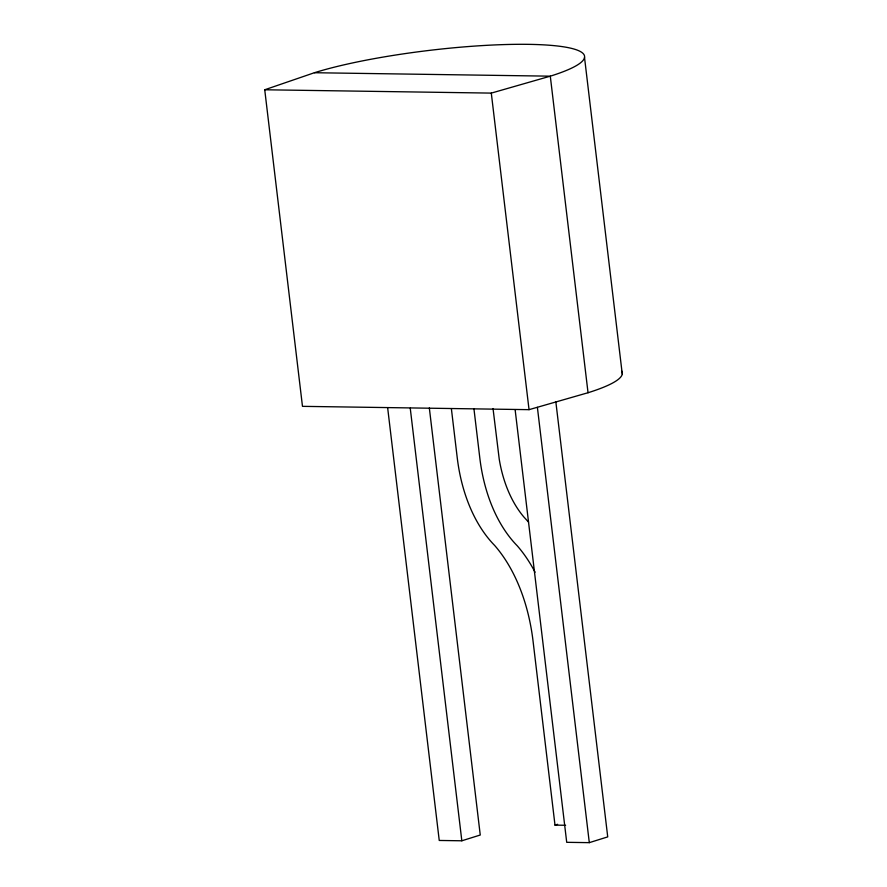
<?xml version="1.0" encoding="UTF-8"?>
<svg xmlns="http://www.w3.org/2000/svg" width="887" height="887" viewBox="0 0 887 887"><rect width="100%" height="100%" fill="white"/><g stroke="black" fill="none" stroke-linecap="round" stroke-linejoin="round"><path stroke-width="1.33" d="M264.736 89.775L314.419 72.723A153.285 24.237 -6.8 0 1 528.608 44.35A153.285 24.237 -6.8 0 1 550.295 76.171L588.037 392.73L529.04 409.661L302.478 406.346L264.736 89.775L491.298 93.102L550.295 76.171L314.419 72.723M387.663 407.898L439.242 840.455L461.828 840.787L480.255 835.022L429.33 407.953M451.383 408.696L457.226 457.681A136.265 87.026 -89.2 0 0 494.669 545.472A156.034 99.654 -89.2 0 1 533.054 641.146L554.996 825.121L557.624 824.3M515.136 409.761L566.715 842.317L589.301 842.65L607.728 836.884L555.816 401.589M554.996 825.121L565.618 825.276M528.541 522.11L523.918 517.054A106.895 68.266 -89.2 0 1 499.237 459.189L493.028 408.552M584.522 57.5L622.264 374.059M537.389 407.344L589.301 842.65M491.298 93.102L529.04 409.661M473.968 409.018L479.812 458.002A136.265 87.026 -89.2 0 0 517.254 545.804A156.034 99.654 -89.2 0 1 535.083 572.215M410.249 408.231L461.828 840.787M621.565 370.943A153.285 24.237 -6.8 0 1 588.037 392.73"/></g></svg>
